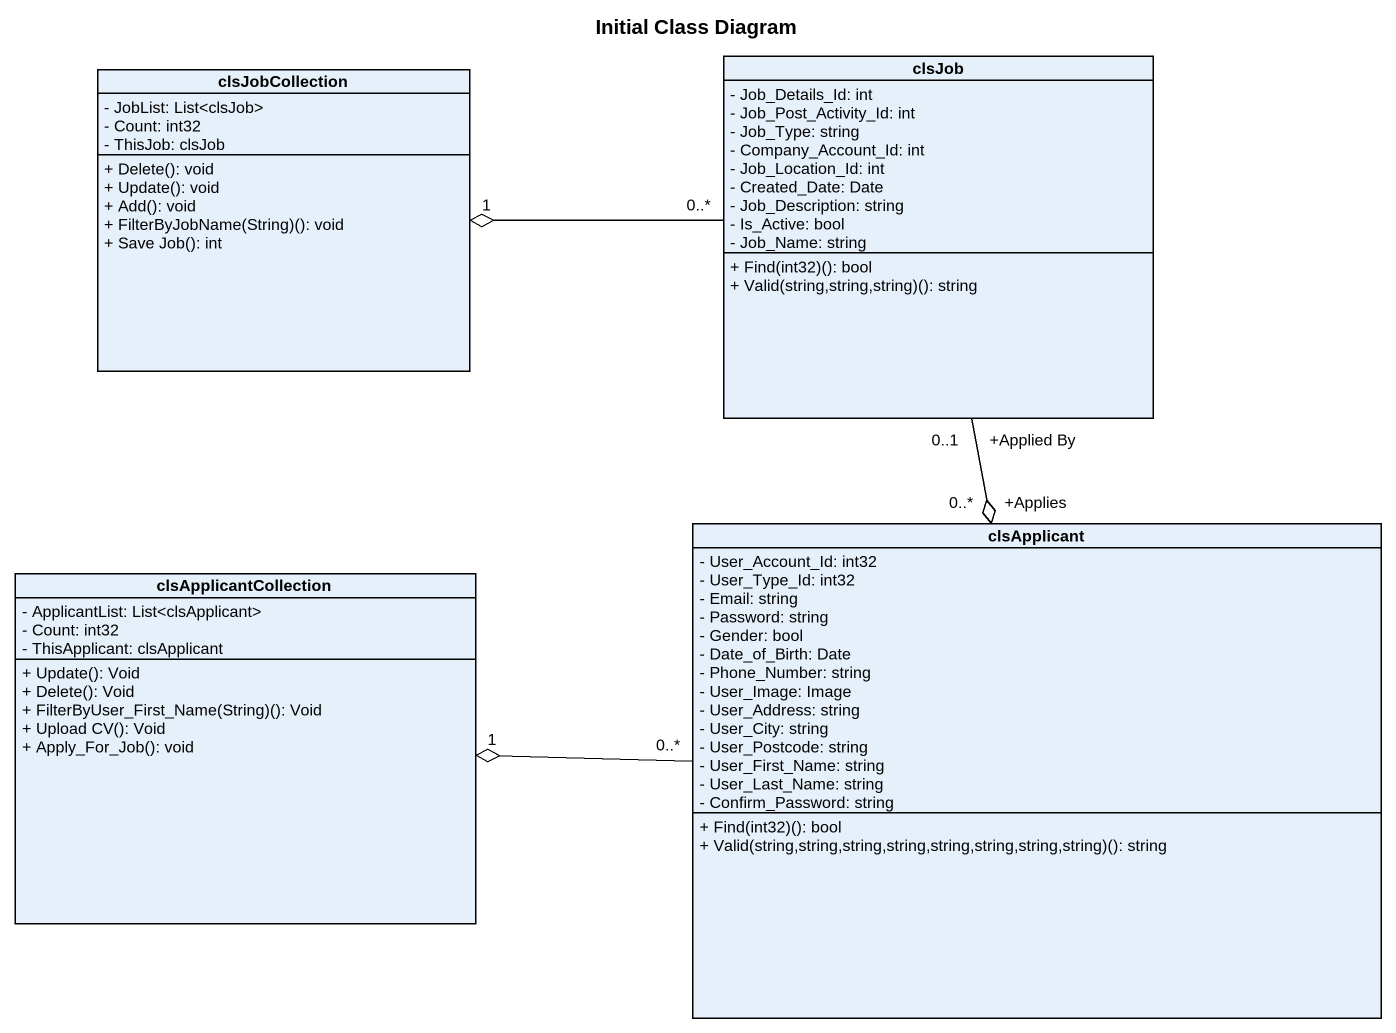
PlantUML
@startuml
title Initial Class Diagram
hide circle
hide empty members
skinparam classAttributeIconSize 0
class clsJobCollection {
  - JobList: List<clsJob>
  - Count: int32
  - ThisJob: clsJob
  + Delete(): void
  + Update(): void
  + Add(): void
  + FilterByJobName(String)(): void
  + Save Job(): int
}
class clsJob {
  - Job_Details_Id: int
  - Job_Post_Activity_Id: int
  - Job_Type: string
  - Company_Account_Id: int
  - Job_Location_Id: int
  - Created_Date: Date
  - Job_Description: string
  - Is_Active: bool
  - Job_Name: string
  + Find(int32)(): bool
  + Valid(string,string,string)(): string
}
class clsApplicant {
  - User_Account_Id: int32
  - User_Type_Id: int32
  - Email: string
  - Password: string
  - Gender: bool
  - Date_of_Birth: Date
  - Phone_Number: string
  - User_Image: Image
  - User_Address: string
  - User_City: string
  - User_Postcode: string
  - User_First_Name: string
  - User_Last_Name: string
  - Confirm_Password: string
  + Find(int32)(): bool
  + Valid(string,string,string,string,string,string,string,string)(): string
}
class clsApplicantCollection {
  - ApplicantList: List<clsApplicant>
  - Count: int32
  - ThisApplicant: clsApplicant
  + Update(): Void
  + Delete(): Void
  + FilterByUser_First_Name(String)(): Void
  + Upload CV(): Void
  + Apply_For_Job(): void
}
clsJob "0..*" -left-o "1" clsJobCollection
clsJob --* clsApplicant
clsJob --o clsApplicant
clsJob --o clsApplicant
clsApplicant "+Applies\n0..*" -up- "+Applied By\n0..1" clsJob
clsApplicant "0..*" -left-o "1" clsApplicantCollection
@enduml
